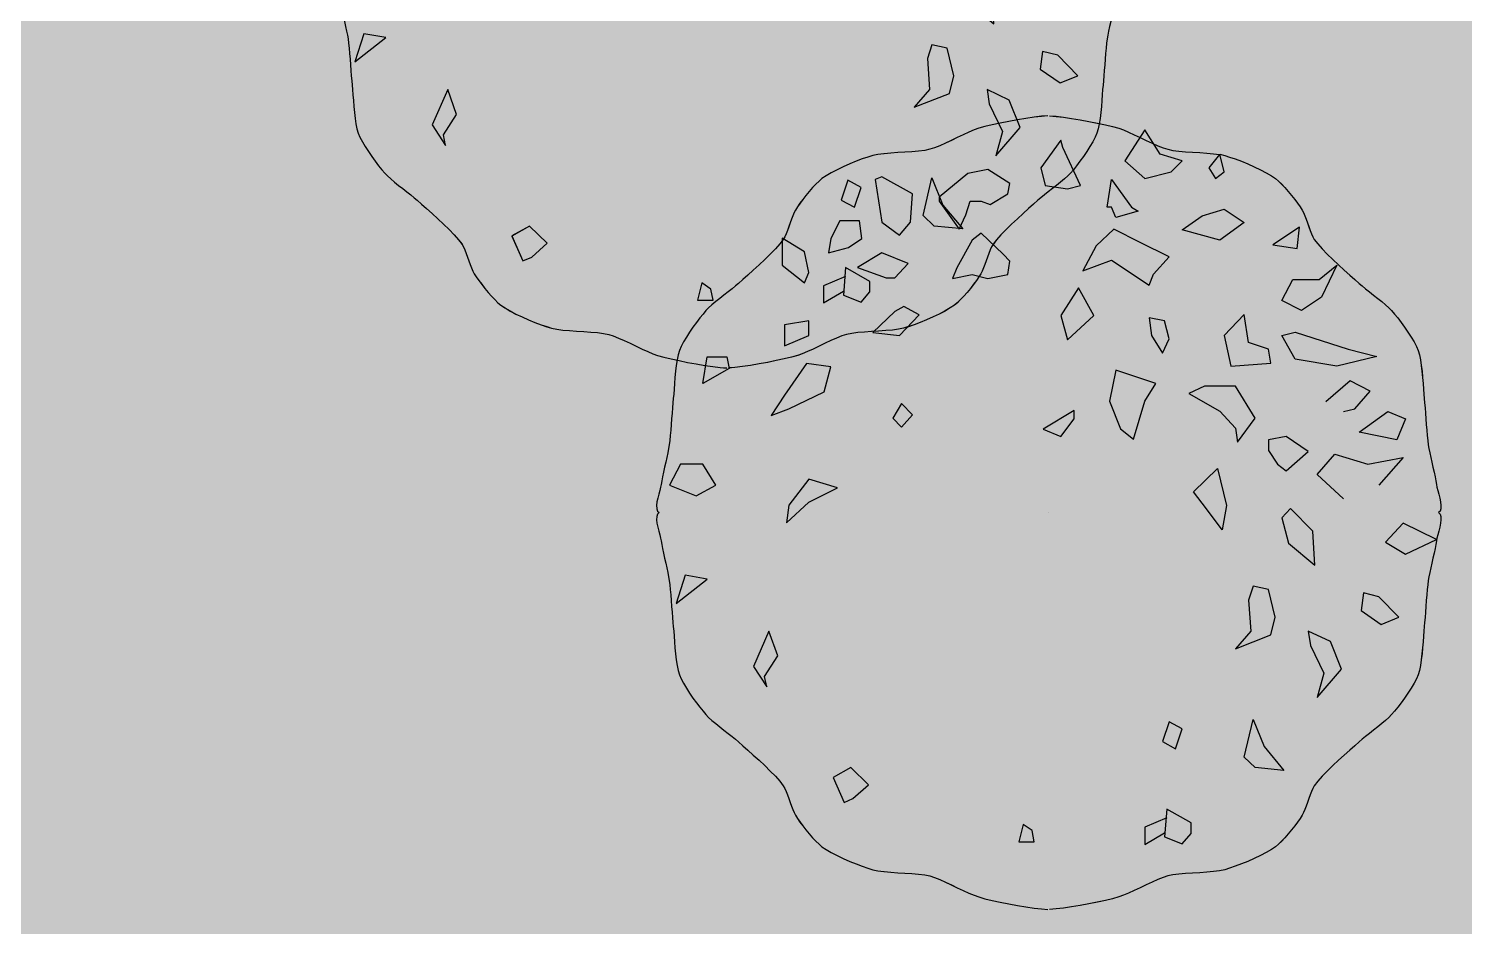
# Model space of a CAD drawing. Header units: metres. Extents: x 394605 to 1395358, y 4171135 to 6406139.
# Drawn here: x 1394482.761 to 1394486.414, y 4172565.744 to 4172568.028 of the extents above; entities that cross this region are included whole.
import ezdxf

# ---------------------------------------------------------------- set-up
doc = ezdxf.new("R2010")
doc.units = ezdxf.units.M
doc.header["$LTSCALE"] = 2
doc.layers.add('Arbres_à_enjeux', color=6, linetype='Continuous')
doc.layers.add('T-VEGETATION', color=108, linetype='Continuous')
doc.layers.add('C-Lot', color=7, linetype='Continuous', true_color=0xeaddbe, transparency=0.5)

# ---------------------------------------------------------------- blocks, each defined once
blk = doc.blocks.new('v025')
blk.add_line((0, 0), (0, 0))
at = {"color": 0, "linetype": 'Continuous'}
blk.add_line((0.6658, -0.3377), (0.6996, -0.408), dxfattribs=at)
at = {"color": 0, "linetype": 'Continuous', "flags": 128}
for points in [[(-0.0024, 1.01), (-0.0188, 1.0085), (-0.0377, 1.0062), (-0.0584, 1.0032), (-0.0802, 0.9997), (-0.1022, 0.9957), (-0.1238, 0.9914), (-0.1442, 0.9869), (-0.1627, 0.9824), (-0.1786, 0.978), (-0.1903, 0.9739), (-0.2036, 0.9683), (-0.2179, 0.9618), (-0.233, 0.9546), (-0.2482, 0.9473), (-0.2633, 0.9402), (-0.2777, 0.9338), (-0.2911, 0.9285), (-0.3029, 0.9247), (-0.316, 0.922), (-0.3314, 0.92), (-0.3484, 0.9186), (-0.3663, 0.9174), (-0.3846, 0.9163), (-0.4026, 0.9151), (-0.4195, 0.9135), (-0.4349, 0.9115), (-0.448, 0.9087), (-0.4605, 0.9049), (-0.4749, 0.9), (-0.4905, 0.8941), (-0.5068, 0.8874), (-0.5231, 0.8802), (-0.539, 0.8727), (-0.5537, 0.865), (-0.5667, 0.8574), (-0.5775, 0.85), (-0.5849, 0.8439), (-0.5929, 0.8362), (-0.6013, 0.8272), (-0.6098, 0.8175), (-0.6181, 0.8074), (-0.626, 0.7972), (-0.6333, 0.7873), (-0.6397, 0.7782), (-0.6449, 0.7701), (-0.6484, 0.7635), (-0.6518, 0.7556), (-0.6551, 0.7468), (-0.6585, 0.7373), (-0.6618, 0.7277), (-0.6652, 0.7184), (-0.6687, 0.7096), (-0.6723, 0.7018), (-0.676, 0.6954), (-0.6848, 0.6837), (-0.696, 0.671), (-0.7089, 0.6576), (-0.723, 0.6439), (-0.7376, 0.6303), (-0.7522, 0.617), (-0.7662, 0.6046), (-0.779, 0.5933), (-0.79, 0.5834), (-0.7975, 0.577), (-0.8064, 0.5697), (-0.8163, 0.5619), (-0.8268, 0.5537), (-0.8374, 0.5453), (-0.8478, 0.537), (-0.8574, 0.5289), (-0.8659, 0.5212), (-0.8728, 0.5141), (-0.8802, 0.5056), (-0.8883, 0.4955), (-0.897, 0.4841), (-0.9058, 0.4719), (-0.9144, 0.4593), (-0.9225, 0.4467), (-0.9298, 0.4345), (-0.9358, 0.4231), (-0.9402, 0.4128), (-0.9435, 0.402), (-0.9462, 0.3892), (-0.9483, 0.375), (-0.9501, 0.3599), (-0.9515, 0.3444), (-0.9527, 0.3292), (-0.9538, 0.3147), (-0.9547, 0.3015), (-0.9558, 0.2902), (-0.9568, 0.2794), (-0.9579, 0.2669), (-0.9589, 0.2532), (-0.96, 0.2388), (-0.9611, 0.2241), (-0.9622, 0.2097), (-0.9634, 0.1961), (-0.9647, 0.1836), (-0.9661, 0.1729), (-0.9677, 0.1635), (-0.9698, 0.1527), (-0.9724, 0.1409), (-0.9751, 0.1285), (-0.978, 0.1159), (-0.9807, 0.1035), (-0.9832, 0.0917), (-0.9853, 0.0809), (-0.9868, 0.0716), (-0.9882, 0.0647), (-0.9903, 0.0563), (-0.9928, 0.0469), (-0.9953, 0.0371), (-0.9973, 0.0274), (-0.9984, 0.0183), (-0.9981, 0.0103), (-0.9962, 0.0042), (-0.992, 0.0002), (-0.9962, -0.0037), (-0.9981, -0.0099), (-0.9984, -0.0178), (-0.9973, -0.0269), (-0.9953, -0.0367), (-0.9928, -0.0465), (-0.9903, -0.0559), (-0.9882, -0.0643), (-0.9868, -0.0711), (-0.9853, -0.0805), (-0.9832, -0.0913), (-0.9807, -0.1031), (-0.978, -0.1155), (-0.9751, -0.1281), (-0.9724, -0.1405), (-0.9698, -0.1523), (-0.9677, -0.1631), (-0.9661, -0.1724), (-0.9647, -0.1832), (-0.9634, -0.1956), (-0.9622, -0.2093), (-0.9611, -0.2237), (-0.96, -0.2384), (-0.9589, -0.2528), (-0.9579, -0.2665), (-0.9568, -0.279), (-0.9558, -0.2897), (-0.9547, -0.3011), (-0.9538, -0.3143), (-0.9527, -0.3287), (-0.9515, -0.344), (-0.9501, -0.3594), (-0.9483, -0.3745), (-0.9462, -0.3887), (-0.9435, -0.4015), (-0.9402, -0.4124), (-0.9358, -0.4226), (-0.9298, -0.434), (-0.9225, -0.4463), (-0.9144, -0.4589), (-0.9058, -0.4715), (-0.897, -0.4837), (-0.8883, -0.495), (-0.8802, -0.5052), (-0.8728, -0.5137), (-0.8659, -0.5208), (-0.8574, -0.5285), (-0.8478, -0.5366), (-0.8374, -0.5449), (-0.8268, -0.5532), (-0.8163, -0.5614), (-0.8064, -0.5692), (-0.7975, -0.5765), (-0.79, -0.583), (-0.779, -0.5928), (-0.7662, -0.6041), (-0.7522, -0.6166), (-0.7376, -0.6298), (-0.723, -0.6435), (-0.7089, -0.6572), (-0.696, -0.6706), (-0.6848, -0.6833), (-0.676, -0.695), (-0.6723, -0.7014), (-0.6687, -0.7091), (-0.6652, -0.7179), (-0.6618, -0.7273), (-0.6585, -0.7369), (-0.6551, -0.7463), (-0.6518, -0.7551), (-0.6484, -0.763), (-0.6449, -0.7696), (-0.6397, -0.7777), (-0.6333, -0.7869), (-0.626, -0.7968), (-0.6181, -0.8069), (-0.6098, -0.8171), (-0.6013, -0.8268), (-0.5929, -0.8357), (-0.5849, -0.8434), (-0.5775, -0.8496), (-0.5667, -0.8569), (-0.5537, -0.8646), (-0.539, -0.8722), (-0.5231, -0.8798), (-0.5068, -0.887), (-0.4905, -0.8936), (-0.4749, -0.8995), (-0.4605, -0.9045), (-0.448, -0.9082), (-0.4349, -0.911), (-0.4195, -0.9131), (-0.4026, -0.9146), (-0.3846, -0.9158), (-0.3663, -0.9169), (-0.3484, -0.9181), (-0.3314, -0.9196), (-0.316, -0.9216), (-0.3029, -0.9242), (-0.2911, -0.928), (-0.2777, -0.9333), (-0.2633, -0.9397), (-0.2482, -0.9468), (-0.233, -0.9541), (-0.2179, -0.9613), (-0.2036, -0.9679), (-0.1903, -0.9734), (-0.1786, -0.9776), (-0.1627, -0.982), (-0.1442, -0.9865), (-0.1238, -0.9909), (-0.1022, -0.9952), (-0.0802, -0.9992), (-0.0584, -1.0028), (-0.0377, -1.0058), (-0.0188, -1.0081), (-0.0024, -1.0096)], [(0.002, 1.01), (0.0184, 1.0085), (0.0373, 1.0062), (0.058, 1.0032), (0.0797, 0.9997), (0.1018, 0.9957), (0.1234, 0.9914), (0.1438, 0.9869), (0.1623, 0.9824), (0.1782, 0.978), (0.1899, 0.9739), (0.2031, 0.9683), (0.2175, 0.9618), (0.2325, 0.9546), (0.2478, 0.9473), (0.2629, 0.9402), (0.2773, 0.9338), (0.2906, 0.9285), (0.3025, 0.9247), (0.3156, 0.922), (0.331, 0.92), (0.348, 0.9186), (0.3659, 0.9174), (0.3842, 0.9163), (0.4021, 0.9151), (0.4191, 0.9135), (0.4345, 0.9115), (0.4071, 0.8773), (0.424, 0.8506), (0.4465, 0.8675), (0.4352, 0.9125), (0.4475, 0.9087), (0.4601, 0.9049), (0.4745, 0.9), (0.4901, 0.8941), (0.5063, 0.8874), (0.5227, 0.8802), (0.5385, 0.8727), (0.5533, 0.865), (0.5663, 0.8574), (0.5771, 0.85), (0.5845, 0.8439), (0.5925, 0.8362), (0.6008, 0.8272), (0.6093, 0.8175), (0.6177, 0.8074), (0.6256, 0.7972), (0.6329, 0.7873), (0.6393, 0.7782), (0.6445, 0.7701), (0.6479, 0.7635), (0.6513, 0.7556), (0.6547, 0.7468), (0.658, 0.7373), (0.6614, 0.7277), (0.6648, 0.7184), (0.6683, 0.7096), (0.6718, 0.7018), (0.6755, 0.6954), (0.6844, 0.6837), (0.6955, 0.671), (0.7085, 0.6576), (0.7225, 0.6439), (0.7372, 0.6303), (0.7518, 0.617), (0.7658, 0.6046), (0.7786, 0.5933), (0.7895, 0.5834), (0.797, 0.577), (0.806, 0.5697), (0.8159, 0.5619), (0.8264, 0.5537), (0.837, 0.5453), (0.8473, 0.537), (0.857, 0.5289), (0.8655, 0.5212), (0.8724, 0.5141), (0.8797, 0.5056), (0.8879, 0.4955), (0.8965, 0.4841), (0.9054, 0.4719), (0.914, 0.4593), (0.9221, 0.4467), (0.9293, 0.4345), (0.9353, 0.4231), (0.9398, 0.4128), (0.9431, 0.402), (0.9457, 0.3892), (0.9479, 0.375), (0.9497, 0.3599), (0.9511, 0.3444), (0.9523, 0.3292), (0.9533, 0.3147), (0.9543, 0.3015), (0.9553, 0.2902), (0.9564, 0.2794), (0.9574, 0.2669), (0.9585, 0.2532), (0.9595, 0.2388), (0.9606, 0.2241), (0.9618, 0.2097), (0.963, 0.1961), (0.9643, 0.1836), (0.9657, 0.1729), (0.9672, 0.1635), (0.9694, 0.1527), (0.9719, 0.1409), (0.9747, 0.1285), (0.9775, 0.1159), (0.9803, 0.1035), (0.9828, 0.0917), (0.9849, 0.0809), (0.9864, 0.0716), (0.9878, 0.0647), (0.9899, 0.0563), (0.9924, 0.0469), (0.9949, 0.0371), (0.9968, 0.0274), (0.9979, 0.0183), (0.9977, 0.0103), (0.9957, 0.0042), (0.9916, 0.0002), (0.9957, -0.0037), (0.9977, -0.0099), (0.9979, -0.0178), (0.9968, -0.0269), (0.9949, -0.0367), (0.9924, -0.0465), (0.9899, -0.0559), (0.9878, -0.0643), (0.9864, -0.0711), (0.9849, -0.0805), (0.9828, -0.0913), (0.9803, -0.1031), (0.9775, -0.1155), (0.9747, -0.1281), (0.9719, -0.1405), (0.9694, -0.1523), (0.9672, -0.1631), (0.9657, -0.1724), (0.9643, -0.1832), (0.963, -0.1956), (0.9618, -0.2093), (0.9606, -0.2237), (0.9595, -0.2384), (0.9585, -0.2528), (0.9574, -0.2665), (0.9564, -0.279), (0.9553, -0.2897), (0.9543, -0.3011), (0.9533, -0.3143), (0.9523, -0.3287), (0.9511, -0.344), (0.9497, -0.3594), (0.9479, -0.3745), (0.9457, -0.3887), (0.9431, -0.4015), (0.9398, -0.4124), (0.9353, -0.4226), (0.9293, -0.434), (0.9221, -0.4463), (0.914, -0.4589), (0.9054, -0.4715), (0.8965, -0.4837), (0.8879, -0.495), (0.8797, -0.5052), (0.8724, -0.5137), (0.8655, -0.5208), (0.857, -0.5285), (0.8473, -0.5366), (0.837, -0.5449), (0.8264, -0.5532), (0.8159, -0.5614), (0.806, -0.5692), (0.797, -0.5765), (0.7895, -0.583), (0.7786, -0.5928), (0.7658, -0.6041), (0.7518, -0.6166), (0.7372, -0.6298), (0.7225, -0.6435), (0.7085, -0.6572), (0.6955, -0.6706), (0.6844, -0.6833), (0.6755, -0.695), (0.6718, -0.7014), (0.6683, -0.7091), (0.6648, -0.7179), (0.6614, -0.7273), (0.658, -0.7369), (0.6547, -0.7463), (0.6513, -0.7551), (0.6479, -0.763), (0.6445, -0.7696), (0.6393, -0.7777), (0.6329, -0.7869), (0.6256, -0.7968), (0.6177, -0.8069), (0.6093, -0.8171), (0.6008, -0.8268), (0.5925, -0.8357), (0.5845, -0.8434), (0.5771, -0.8496), (0.5663, -0.8569), (0.5533, -0.8646), (0.5385, -0.8722), (0.5227, -0.8798), (0.5063, -0.887), (0.4901, -0.8936), (0.4745, -0.8995), (0.4601, -0.9045), (0.4475, -0.9082), (0.4345, -0.911), (0.4191, -0.9131), (0.4021, -0.9146), (0.3842, -0.9158), (0.3659, -0.9169), (0.348, -0.9181), (0.331, -0.9196), (0.3156, -0.9216), (0.3025, -0.9242), (0.2906, -0.928), (0.2773, -0.9333), (0.2629, -0.9397), (0.2478, -0.9468), (0.2325, -0.9541), (0.2175, -0.9613), (0.2031, -0.9679), (0.1899, -0.9734), (0.1782, -0.9776), (0.1623, -0.982), (0.1438, -0.9865), (0.1234, -0.9909), (0.1018, -0.9952), (0.0797, -0.9992), (0.058, -1.0028), (0.0373, -1.0058), (0.0184, -1.0081), (0.002, -1.0096)], [(0.7502, 0.2572), (0.7783, 0.2642), (0.8177, 0.3092), (0.7671, 0.3359), (0.7052, 0.2825)], [(0.7502, 0.035), (0.6827, 0.0969), (0.7277, 0.1489), (0.8121, 0.1236), (0.9021, 0.1404), (0.8402, 0.0701)], [(0.3002, -0.7764), (0.244, -0.8003), (0.244, -0.8439), (0.2946, -0.8144)]]:
    blk.add_lwpolyline(points, dxfattribs=at)
for points in [[(0.3115, 0.8675), (0.3396, 0.8956), (0.2833, 0.9125), (0.244, 0.9744), (0.1933, 0.8956), (0.244, 0.8506)], [(0.0471, 0.8239), (0.0808, 0.8323), (0.0358, 0.9294), (0.0302, 0.9476), (-0.0204, 0.8773), (-0.0092, 0.8323)], [(-0.4423, 0.8478), (-0.4254, 0.7395), (-0.3804, 0.7058), (-0.3523, 0.7395), (-0.3467, 0.8112), (-0.4254, 0.8548)], [(-0.1554, 0.8731), (-0.206, 0.8633), (-0.2792, 0.8028), (-0.2792, 0.7929), (-0.2285, 0.7212), (-0.2117, 0.7578), (-0.2004, 0.7929), (-0.1723, 0.7929), (-0.1498, 0.7845), (-0.1048, 0.8112), (-0.0992, 0.8379)], [(0.1708, 0.7508), (0.1596, 0.7775), (0.1483, 0.7775), (0.1596, 0.8478), (0.2102, 0.7775), (0.2271, 0.7676)], [(0.3902, 0.755), (0.4465, 0.7719), (0.4971, 0.7381), (0.4352, 0.6931), (0.3396, 0.7198)], [(-0.5098, 0.6748), (-0.476, 0.6973), (-0.4817, 0.7423), (-0.5323, 0.7423), (-0.5548, 0.6973), (-0.5604, 0.6608)], [(-0.6223, 0.6636), (-0.6785, 0.6987), (-0.6785, 0.6298), (-0.6223, 0.5848), (-0.611, 0.6115)], [(-0.1948, 0.6059), (-0.1554, 0.5961), (-0.1048, 0.6059), (-0.0992, 0.6397), (-0.116, 0.6579), (-0.1723, 0.7114), (-0.1948, 0.6931), (-0.2342, 0.6228), (-0.2454, 0.5961)], [(0.3058, 0.6509), (0.2327, 0.6875), (0.1652, 0.7212), (0.1202, 0.679), (0.0865, 0.6158), (0.1596, 0.6425), (0.2552, 0.5792), (0.2665, 0.6073)], [(0.5702, 0.6819), (0.6321, 0.672), (0.6377, 0.7269)], [(-0.4142, 0.5975), (-0.3917, 0.5975), (-0.3579, 0.634), (-0.4254, 0.6608), (-0.4873, 0.6242)], [(0.6883, 0.5933), (0.7333, 0.6298), (0.694, 0.5483), (0.6433, 0.5145), (0.5927, 0.5398), (0.6208, 0.5933)], [(0.1146, 0.5019), (0.0752, 0.5722), (0.0302, 0.5019), (0.0471, 0.44)], [(-0.3692, 0.5244), (-0.3917, 0.5117), (-0.4479, 0.4583), (-0.3804, 0.4512), (-0.3298, 0.5033)], [(-0.6729, 0.4779), (-0.6729, 0.4245), (-0.611, 0.4512), (-0.611, 0.4878)], [(0.2946, 0.4878), (0.2552, 0.4962), (0.2608, 0.4512), (0.289, 0.4062), (0.3058, 0.4428)], [(0.5646, 0.3809), (0.559, 0.4161), (0.5083, 0.4329), (0.4971, 0.5047), (0.4465, 0.4512), (0.4633, 0.3725)], [(0.5927, 0.4512), (0.6265, 0.4597), (0.7615, 0.4161), (0.8346, 0.3978), (0.7333, 0.3725), (0.6265, 0.3908)], [(-0.8192, 0.3964), (-0.8135, 0.3669), (-0.881, 0.3289), (-0.8698, 0.3964)], [(-0.5717, 0.3078), (-0.5548, 0.3711), (-0.6167, 0.3795), (-0.6729, 0.2994), (-0.7067, 0.2473), (-0.6617, 0.2642)], [(0.2158, 0.1869), (0.244, 0.2839), (0.2721, 0.3289), (0.1708, 0.3626), (0.154, 0.2839), (0.1821, 0.2136)], [(0.4746, 0.215), (0.4802, 0.1798), (0.5252, 0.2403), (0.4746, 0.3219), (0.3958, 0.3219), (0.3565, 0.3036), (0.4352, 0.2586)], [(-0.3467, 0.2487), (-0.3748, 0.2783), (-0.3973, 0.2403), (-0.3748, 0.2178)], [(0.0302, 0.1939), (0.064, 0.2389), (0.064, 0.26), (-0.0148, 0.2122)], [(0.9077, 0.2389), (0.8852, 0.1854), (0.7896, 0.2051), (0.8627, 0.2572)], [(0.5815, 0.1236), (0.604, 0.1067), (0.6602, 0.1559), (0.604, 0.1939), (0.559, 0.1854), (0.559, 0.1587)], [(-0.8979, 0.0434), (-0.8473, 0.0701), (-0.881, 0.1236), (-0.9373, 0.1236), (-0.9654, 0.0701)], [(0.4408, -0.0438), (0.4015, 0.0097), (0.3677, 0.0533), (0.4296, 0.1123), (0.4521, 0.0181)], [(-0.6617, 0.0195), (-0.6673, -0.0255), (-0.611, 0.0265), (-0.5379, 0.0631), (-0.611, 0.0856)], [(0.6152, 0.0111), (0.5927, -0.0128), (0.6096, -0.0775), (0.6771, -0.1338), (0.6715, -0.0466)], [(0.9021, -0.0269), (0.8571, -0.0747), (0.9077, -0.1056), (0.9865, -0.0677)], [(-0.9485, -0.2308), (-0.8698, -0.1689), (-0.926, -0.1591)], [(0.5758, -0.266), (0.559, -0.1956), (0.5196, -0.1872), (0.5083, -0.2224), (0.514, -0.3011), (0.4746, -0.3461), (0.5646, -0.311)], [(0.8402, -0.2139), (0.8008, -0.2041), (0.7952, -0.2491), (0.8458, -0.2842), (0.8908, -0.266)], [(-0.6898, -0.3644), (-0.7123, -0.3011), (-0.7517, -0.3911), (-0.7179, -0.4431), (-0.7235, -0.4164)], [(0.6602, -0.3011), (0.6658, -0.3377), (0.6996, -0.408), (0.6827, -0.4699), (0.7446, -0.3981), (0.7165, -0.3278)], [(0.3227, -0.6006), (0.3396, -0.55), (0.3058, -0.5317), (0.289, -0.5824)], [(0.5477, -0.595), (0.5983, -0.6555), (0.5252, -0.6485), (0.4971, -0.6217), (0.5196, -0.5261)], [(-0.4592, -0.6921), (-0.5042, -0.6485), (-0.5492, -0.6738), (-0.521, -0.7371), (-0.4985, -0.7272)], [(0.3621, -0.7891), (0.3002, -0.7539), (0.2946, -0.8242), (0.3396, -0.8425), (0.3621, -0.8158)], [(-0.0429, -0.8088), (-0.0654, -0.7933), (-0.0767, -0.8369), (-0.0373, -0.8369)]]:
    blk.add_lwpolyline(points, close=True, dxfattribs=at)

msp = doc.modelspace()

# ---------------------------------------------------------------- hatches: boundary and pattern name
at = {"layer": 'C-Lot', "transparency": 33554585}
h = msp.add_hatch(color=256, dxfattribs=at)
h.dxf.hatch_style = 1
h.paths.add_polyline_path([(1394576.294, 4172613.2534), (1394560.3391, 4172637.3666), (1394557.502, 4172638.497), (1394554.5368, 4172637.7666), (1394464.9552, 4172580.3052), (1394480.1283, 4172556.7436), (1394522.726, 4172583.699)])
at = {"layer": 'T-VEGETATION'}
h = msp.add_hatch(dxfattribs=at)
h.set_pattern_fill('AR-CONC', color=84, scale=0.025)
h.set_pattern_definition([(50, (0, 0), (4.554616725, -0.3984771385), [0.47625, -5.23875]), (355, (0, 0), (-0.8810706494, 4.776416072), [0.381, -4.191]), (100.451, (0.3796, -0.033), (3.6735625416, 4.3779171955), [0.40475, -4.45225]), (46.1842, (0, 1.27), (6.776976022, -1.051058198), [0.714375, -7.858125]), (96.6356, (0.565, 1.1824), (5.935105862, 6.185638897), [0.607125, -6.678375]), (351.184, (0, 1.27), (5.935115145, 6.185627947), [0.5715, -6.2865]), (21, (0.635, 0.9525), (3.790371996, -2.556637963), [0.47625, -5.23875]), (326, (0.635, 0.9525), (1.5450507087, 4.604699153), [0.381, -4.191]), (71.4514, (0.951, 0.7394), (5.3354122693, 2.048071443), [0.40475, -4.45225]), (37.5, (0, 0), (0.07721508126, 2.1138759718), [0, -4.1402, 0, -4.2545, 0, -4.206875]), (7.5, (0, 0), (1.6704915628, 2.5045143705), [0, -2.4257, 0, -4.04495, 0, -1.603375]), (327.5, (-1.416, 0), (3.3897648792, -0.1432185998), [0, -1.5875, 0, -4.953, 0, -6.57225]), (317.5, (-2.051, 0), (3.7032295347, 0.6356622758), [0, -2.06375, 0, -3.2893, 0, -4.66725])])
h.paths.add_polyline_path([(1394513.6805, 4172703.7749), (1394465.5449, 4172672.8179), (1394464.4947, 4172668.0082), (1394477.6578, 4172642.5249), (1394474.8542, 4172628.238), (1394454.6477, 4172612.6171), (1394477.6373, 4172559.8115), (1394572.802, 4172614.4509)])

# ---------------------------------------------------------------- linework, layer by layer
at = {"layer": 'Arbres_à_enjeux'}
for p, q in [((1394485.2055, 4172567.8368), (1394485.2393, 4172567.7664)), ((1394485.3571, 4172566.7966), (1394485.3571, 4172566.7966)), ((1394486.0229, 4172566.4589), (1394486.0567, 4172566.3886))]:
    msp.add_line(p, q, dxfattribs=at)
for points in [[(1394483.5673, 4172568.0339), (1394483.5698, 4172568.0222), (1394483.572, 4172568.0114), (1394483.5736, 4172568.002), (1394483.5749, 4172567.9913), (1394483.5762, 4172567.9788), (1394483.5774, 4172567.9652), (1394483.5786, 4172567.9507), (1394483.5797, 4172567.9361), (1394483.5808, 4172567.9217), (1394483.5818, 4172567.908), (1394483.5829, 4172567.8955), (1394483.5839, 4172567.8847), (1394483.5849, 4172567.8734), (1394483.5859, 4172567.8602), (1394483.587, 4172567.8457), (1394483.5882, 4172567.8305), (1394483.5896, 4172567.815), (1394483.5913, 4172567.7999), (1394483.5935, 4172567.7857), (1394483.5962, 4172567.7729), (1394483.5994, 4172567.7621), (1394483.6039, 4172567.7518), (1394483.6099, 4172567.7404), (1394483.6171, 4172567.7282), (1394483.6252, 4172567.7155), (1394483.6339, 4172567.7029), (1394483.6427, 4172567.6908), (1394483.6514, 4172567.6794), (1394483.6595, 4172567.6693), (1394483.6668, 4172567.6608), (1394483.6738, 4172567.6537), (1394483.6823, 4172567.646), (1394483.6919, 4172567.6379), (1394483.7022, 4172567.6295), (1394483.7129, 4172567.6212), (1394483.7233, 4172567.613), (1394483.7333, 4172567.6052), (1394483.7422, 4172567.5979), (1394483.7497, 4172567.5914), (1394483.7607, 4172567.5816), (1394483.7734, 4172567.5703), (1394483.7874, 4172567.5578), (1394483.802, 4172567.5446), (1394483.8167, 4172567.531), (1394483.8308, 4172567.5172), (1394483.8437, 4172567.5039), (1394483.8549, 4172567.4911), (1394483.8637, 4172567.4795), (1394483.8674, 4172567.4731), (1394483.871, 4172567.4653), (1394483.8744, 4172567.4565), (1394483.8779, 4172567.4471), (1394483.8812, 4172567.4375), (1394483.8846, 4172567.4281), (1394483.8879, 4172567.4193), (1394483.8913, 4172567.4114), (1394483.8948, 4172567.4048), (1394483.9, 4172567.3967), (1394483.9063, 4172567.3876), (1394483.9136, 4172567.3777), (1394483.9216, 4172567.3675), (1394483.9299, 4172567.3573), (1394483.9384, 4172567.3476), (1394483.9468, 4172567.3387), (1394483.9548, 4172567.331), (1394483.9621, 4172567.3248), (1394483.9729, 4172567.3175), (1394483.986, 4172567.3099), (1394484.0007, 4172567.3022), (1394484.0165, 4172567.2946), (1394484.0329, 4172567.2874), (1394484.0492, 4172567.2808), (1394484.0648, 4172567.2749), (1394484.0792, 4172567.27), (1394484.0917, 4172567.2662), (1394484.1048, 4172567.2634), (1394484.1201, 4172567.2614), (1394484.1371, 4172567.2598), (1394484.155, 4172567.2586), (1394484.1733, 4172567.2575), (1394484.1913, 4172567.2563), (1394484.2083, 4172567.2548), (1394484.2236, 4172567.2529), (1394484.2368, 4172567.2502), (1394484.2486, 4172567.2464), (1394484.2619, 4172567.2411), (1394484.2764, 4172567.2347), (1394484.2914, 4172567.2276), (1394484.3067, 4172567.2203), (1394484.3217, 4172567.2131), (1394484.3361, 4172567.2065), (1394484.3494, 4172567.201), (1394484.3611, 4172567.1969), (1394484.3769, 4172567.1925), (1394484.3955, 4172567.188), (1394484.4159, 4172567.1835), (1394484.4375, 4172567.1792), (1394484.4595, 4172567.1752), (1394484.4813, 4172567.1716), (1394484.5019, 4172567.1686), (1394484.5209, 4172567.1663), (1394484.5373, 4172567.1649)], [(1394485.5116, 4172568.0339), (1394485.5091, 4172568.0222), (1394485.5069, 4172568.0114), (1394485.5053, 4172568.002), (1394485.504, 4172567.9913), (1394485.5027, 4172567.9788), (1394485.5015, 4172567.9652), (1394485.5003, 4172567.9507), (1394485.4992, 4172567.9361), (1394485.4981, 4172567.9217), (1394485.4971, 4172567.908), (1394485.496, 4172567.8955), (1394485.495, 4172567.8847), (1394485.494, 4172567.8734), (1394485.493, 4172567.8602), (1394485.4919, 4172567.8457), (1394485.4907, 4172567.8305), (1394485.4893, 4172567.815), (1394485.4876, 4172567.7999), (1394485.4854, 4172567.7857), (1394485.4827, 4172567.7729), (1394485.4794, 4172567.7621), (1394485.475, 4172567.7518), (1394485.469, 4172567.7404), (1394485.4618, 4172567.7282), (1394485.4537, 4172567.7155), (1394485.445, 4172567.7029), (1394485.4362, 4172567.6908), (1394485.4275, 4172567.6794), (1394485.4194, 4172567.6693), (1394485.4121, 4172567.6608), (1394485.4051, 4172567.6537), (1394485.3966, 4172567.646), (1394485.387, 4172567.6379), (1394485.3767, 4172567.6295), (1394485.366, 4172567.6212), (1394485.3556, 4172567.613), (1394485.3456, 4172567.6052), (1394485.3367, 4172567.5979), (1394485.3292, 4172567.5914), (1394485.3182, 4172567.5816), (1394485.3055, 4172567.5703), (1394485.2915, 4172567.5578), (1394485.2769, 4172567.5446), (1394485.2622, 4172567.531), (1394485.2481, 4172567.5172), (1394485.2352, 4172567.5039), (1394485.224, 4172567.4911), (1394485.2152, 4172567.4795), (1394485.2115, 4172567.4731), (1394485.2079, 4172567.4653), (1394485.2045, 4172567.4565), (1394485.201, 4172567.4471), (1394485.1977, 4172567.4375), (1394485.1943, 4172567.4281), (1394485.191, 4172567.4193), (1394485.1876, 4172567.4114), (1394485.1841, 4172567.4048), (1394485.1789, 4172567.3967), (1394485.1726, 4172567.3876), (1394485.1653, 4172567.3777), (1394485.1573, 4172567.3675), (1394485.149, 4172567.3573), (1394485.1405, 4172567.3476), (1394485.1321, 4172567.3387), (1394485.1241, 4172567.331), (1394485.1168, 4172567.3248), (1394485.106, 4172567.3175), (1394485.0929, 4172567.3099), (1394485.0782, 4172567.3022), (1394485.0624, 4172567.2946), (1394485.046, 4172567.2874), (1394485.0297, 4172567.2808), (1394485.0141, 4172567.2749), (1394484.9997, 4172567.27), (1394484.9872, 4172567.2662), (1394484.9741, 4172567.2634), (1394484.9588, 4172567.2614), (1394484.9418, 4172567.2598), (1394484.9239, 4172567.2586), (1394484.9056, 4172567.2575), (1394484.8876, 4172567.2563), (1394484.8706, 4172567.2548), (1394484.8553, 4172567.2529), (1394484.8421, 4172567.2502), (1394484.8303, 4172567.2464), (1394484.817, 4172567.2411), (1394484.8025, 4172567.2347), (1394484.7875, 4172567.2276), (1394484.7722, 4172567.2203), (1394484.7572, 4172567.2131), (1394484.7428, 4172567.2065), (1394484.7295, 4172567.201), (1394484.7178, 4172567.1969), (1394484.702, 4172567.1925), (1394484.6834, 4172567.188), (1394484.663, 4172567.1835), (1394484.6414, 4172567.1792), (1394484.6194, 4172567.1752), (1394484.5976, 4172567.1716), (1394484.577, 4172567.1686), (1394484.558, 4172567.1663), (1394484.5416, 4172567.1649)], [(1394483.5911, 4172567.9436), (1394483.6699, 4172568.0055), (1394483.6136, 4172568.0153), (1394483.5911, 4172567.9436)], [(1394485.1155, 4172567.9085), (1394485.0986, 4172567.9788), (1394485.0593, 4172567.9872), (1394485.048, 4172567.9521), (1394485.0536, 4172567.8733), (1394485.0143, 4172567.8283), (1394485.1043, 4172567.8635), (1394485.1155, 4172567.9085)], [(1394485.3799, 4172567.9605), (1394485.3405, 4172567.9703), (1394485.3349, 4172567.9253), (1394485.3855, 4172567.8902), (1394485.4305, 4172567.9085), (1394485.3799, 4172567.9605)], [(1394483.8499, 4172567.81), (1394483.8274, 4172567.8733), (1394483.788, 4172567.7833), (1394483.8218, 4172567.7313), (1394483.8161, 4172567.758), (1394483.8499, 4172567.81)], [(1394485.1999, 4172567.8733), (1394485.2055, 4172567.8368), (1394485.2393, 4172567.7664), (1394485.2224, 4172567.7046), (1394485.2843, 4172567.7763), (1394485.2561, 4172567.8466), (1394485.1999, 4172567.8733)], [(1394485.3547, 4172567.8066), (1394485.3383, 4172567.8052), (1394485.3194, 4172567.8029), (1394485.2987, 4172567.7999), (1394485.2769, 4172567.7963), (1394485.2549, 4172567.7923), (1394485.2333, 4172567.788), (1394485.2129, 4172567.7835), (1394485.1944, 4172567.779), (1394485.1785, 4172567.7746), (1394485.1668, 4172567.7705), (1394485.1535, 4172567.7649), (1394485.1392, 4172567.7584), (1394485.1241, 4172567.7512), (1394485.1088, 4172567.7439), (1394485.0938, 4172567.7368), (1394485.0793, 4172567.7304), (1394485.066, 4172567.7251), (1394485.0542, 4172567.7213), (1394485.0411, 4172567.7186), (1394485.0257, 4172567.7166), (1394485.0087, 4172567.7152), (1394484.9907, 4172567.714), (1394484.9725, 4172567.7129), (1394484.9545, 4172567.7117), (1394484.9375, 4172567.7101), (1394484.9222, 4172567.7081), (1394484.9091, 4172567.7053), (1394484.8966, 4172567.7015), (1394484.8822, 4172567.6966), (1394484.8666, 4172567.6907), (1394484.8503, 4172567.684), (1394484.834, 4172567.6769), (1394484.8181, 4172567.6693), (1394484.8034, 4172567.6616), (1394484.7903, 4172567.654), (1394484.7796, 4172567.6466), (1394484.7722, 4172567.6405), (1394484.7642, 4172567.6328), (1394484.7558, 4172567.6239), (1394484.7473, 4172567.6141), (1394484.739, 4172567.604), (1394484.731, 4172567.5938), (1394484.7237, 4172567.5839), (1394484.7174, 4172567.5748), (1394484.7122, 4172567.5667), (1394484.7087, 4172567.5601), (1394484.7053, 4172567.5522), (1394484.702, 4172567.5434), (1394484.6986, 4172567.5339), (1394484.6953, 4172567.5244), (1394484.6919, 4172567.515), (1394484.6884, 4172567.5062), (1394484.6848, 4172567.4984), (1394484.6811, 4172567.492), (1394484.6723, 4172567.4804), (1394484.6611, 4172567.4676), (1394484.6482, 4172567.4542), (1394484.6341, 4172567.4405), (1394484.6195, 4172567.4269), (1394484.6048, 4172567.4137), (1394484.5909, 4172567.4012), (1394484.5781, 4172567.3899), (1394484.5671, 4172567.3801), (1394484.5596, 4172567.3736), (1394484.5507, 4172567.3663), (1394484.5408, 4172567.3585), (1394484.5303, 4172567.3503), (1394484.5197, 4172567.342), (1394484.5093, 4172567.3336), (1394484.4997, 4172567.3255), (1394484.4912, 4172567.3178), (1394484.4842, 4172567.3107), (1394484.4769, 4172567.3022), (1394484.4688, 4172567.2921), (1394484.4601, 4172567.2807), (1394484.4513, 4172567.2686), (1394484.4427, 4172567.256), (1394484.4345, 4172567.2433), (1394484.4273, 4172567.2311), (1394484.4213, 4172567.2197), (1394484.4169, 4172567.2094), (1394484.4136, 4172567.1986), (1394484.4109, 4172567.1858), (1394484.4088, 4172567.1716), (1394484.407, 4172567.1565), (1394484.4056, 4172567.141), (1394484.4044, 4172567.1258), (1394484.4033, 4172567.1113), (1394484.4023, 4172567.0981), (1394484.4013, 4172567.0868), (1394484.4003, 4172567.076), (1394484.3992, 4172567.0635), (1394484.3982, 4172567.0498), (1394484.3971, 4172567.0354), (1394484.396, 4172567.0208), (1394484.3949, 4172567.0063), (1394484.3936, 4172566.9927), (1394484.3924, 4172566.9802), (1394484.391, 4172566.9695), (1394484.3894, 4172566.9601), (1394484.3873, 4172566.9493), (1394484.3847, 4172566.9375), (1394484.382, 4172566.9251), (1394484.3791, 4172566.9125), (1394484.3763, 4172566.9001), (1394484.3738, 4172566.8883), (1394484.3718, 4172566.8776), (1394484.3702, 4172566.8682), (1394484.3689, 4172566.8613), (1394484.3668, 4172566.8529), (1394484.3642, 4172566.8435), (1394484.3618, 4172566.8337), (1394484.3598, 4172566.824), (1394484.3587, 4172566.8149), (1394484.359, 4172566.807), (1394484.3609, 4172566.8008), (1394484.3651, 4172566.7968), (1394484.3609, 4172566.7929), (1394484.359, 4172566.7867), (1394484.3587, 4172566.7788), (1394484.3598, 4172566.7697), (1394484.3618, 4172566.76), (1394484.3642, 4172566.7501), (1394484.3668, 4172566.7407), (1394484.3689, 4172566.7323), (1394484.3702, 4172566.7255), (1394484.3718, 4172566.7161), (1394484.3738, 4172566.7053), (1394484.3763, 4172566.6935), (1394484.3791, 4172566.6811), (1394484.382, 4172566.6685), (1394484.3847, 4172566.6561), (1394484.3873, 4172566.6443), (1394484.3894, 4172566.6335), (1394484.391, 4172566.6242), (1394484.3924, 4172566.6134), (1394484.3936, 4172566.601), (1394484.3949, 4172566.5873), (1394484.396, 4172566.5729), (1394484.3971, 4172566.5583), (1394484.3982, 4172566.5438), (1394484.3992, 4172566.5301), (1394484.4003, 4172566.5177), (1394484.4013, 4172566.5069), (1394484.4023, 4172566.4955), (1394484.4033, 4172566.4824), (1394484.4044, 4172566.4679), (1394484.4056, 4172566.4526), (1394484.407, 4172566.4372), (1394484.4088, 4172566.4221), (1394484.4109, 4172566.4079), (1394484.4136, 4172566.3951), (1394484.4169, 4172566.3842), (1394484.4213, 4172566.374), (1394484.4273, 4172566.3626), (1394484.4345, 4172566.3503), (1394484.4427, 4172566.3377), (1394484.4513, 4172566.3251), (1394484.4601, 4172566.3129), (1394484.4688, 4172566.3016), (1394484.4769, 4172566.2914), (1394484.4842, 4172566.2829), (1394484.4912, 4172566.2758), (1394484.4997, 4172566.2682), (1394484.5093, 4172566.26), (1394484.5197, 4172566.2517), (1394484.5303, 4172566.2434), (1394484.5408, 4172566.2352), (1394484.5507, 4172566.2274), (1394484.5596, 4172566.2201), (1394484.5671, 4172566.2136), (1394484.5781, 4172566.2038), (1394484.5909, 4172566.1925), (1394484.6048, 4172566.18), (1394484.6195, 4172566.1668), (1394484.6341, 4172566.1531), (1394484.6482, 4172566.1394), (1394484.6611, 4172566.126), (1394484.6723, 4172566.1133), (1394484.6811, 4172566.1016), (1394484.6848, 4172566.0952), (1394484.6884, 4172566.0875), (1394484.6919, 4172566.0787), (1394484.6953, 4172566.0693), (1394484.6986, 4172566.0597), (1394484.702, 4172566.0503), (1394484.7053, 4172566.0415), (1394484.7087, 4172566.0336), (1394484.7122, 4172566.027), (1394484.7174, 4172566.0189), (1394484.7237, 4172566.0097), (1394484.731, 4172565.9999), (1394484.739, 4172565.9897), (1394484.7473, 4172565.9795), (1394484.7558, 4172565.9698), (1394484.7642, 4172565.9609), (1394484.7722, 4172565.9532), (1394484.7796, 4172565.947), (1394484.7903, 4172565.9397), (1394484.8034, 4172565.932), (1394484.8181, 4172565.9244), (1394484.834, 4172565.9168), (1394484.8503, 4172565.9096), (1394484.8666, 4172565.903), (1394484.8822, 4172565.8971), (1394484.8966, 4172565.8921), (1394484.9091, 4172565.8884), (1394484.9222, 4172565.8856), (1394484.9375, 4172565.8835), (1394484.9545, 4172565.882), (1394484.9725, 4172565.8808), (1394484.9907, 4172565.8797), (1394485.0087, 4172565.8785), (1394485.0257, 4172565.877), (1394485.0411, 4172565.875), (1394485.0542, 4172565.8724), (1394485.066, 4172565.8686), (1394485.0793, 4172565.8633), (1394485.0938, 4172565.8569), (1394485.1088, 4172565.8498), (1394485.1241, 4172565.8425), (1394485.1392, 4172565.8353), (1394485.1535, 4172565.8287), (1394485.1668, 4172565.8232), (1394485.1785, 4172565.8191), (1394485.1944, 4172565.8147), (1394485.2129, 4172565.8102), (1394485.2333, 4172565.8057), (1394485.2549, 4172565.8014), (1394485.2769, 4172565.7974), (1394485.2987, 4172565.7938), (1394485.3194, 4172565.7908), (1394485.3383, 4172565.7885), (1394485.3547, 4172565.7871)], [(1394485.3591, 4172567.8066), (1394485.3755, 4172567.8052), (1394485.3944, 4172567.8029), (1394485.4151, 4172567.7999), (1394485.4368, 4172567.7963), (1394485.4588, 4172567.7923), (1394485.4804, 4172567.788), (1394485.5009, 4172567.7835), (1394485.5194, 4172567.779), (1394485.5352, 4172567.7746), (1394485.547, 4172567.7705), (1394485.5602, 4172567.7649), (1394485.5746, 4172567.7584), (1394485.5896, 4172567.7512), (1394485.6049, 4172567.7439), (1394485.62, 4172567.7368), (1394485.6344, 4172567.7304), (1394485.6477, 4172567.7251), (1394485.6596, 4172567.7213), (1394485.6727, 4172567.7186), (1394485.6881, 4172567.7166), (1394485.705, 4172567.7152), (1394485.723, 4172567.714), (1394485.7413, 4172567.7129), (1394485.7592, 4172567.7117), (1394485.7762, 4172567.7101), (1394485.7915, 4172567.7081), (1394485.7642, 4172567.6739), (1394485.7811, 4172567.6472), (1394485.8036, 4172567.6641), (1394485.7923, 4172567.7091), (1394485.8046, 4172567.7053), (1394485.8172, 4172567.7015), (1394485.8315, 4172567.6966), (1394485.8472, 4172567.6907), (1394485.8634, 4172567.684), (1394485.8798, 4172567.6769), (1394485.8956, 4172567.6693), (1394485.9103, 4172567.6616), (1394485.9234, 4172567.654), (1394485.9342, 4172567.6466), (1394485.9415, 4172567.6405), (1394485.9495, 4172567.6328), (1394485.9579, 4172567.6239), (1394485.9664, 4172567.6141), (1394485.9748, 4172567.604), (1394485.9827, 4172567.5938), (1394485.99, 4172567.5839), (1394485.9964, 4172567.5748), (1394486.0016, 4172567.5667), (1394486.005, 4172567.5601), (1394486.0084, 4172567.5522), (1394486.0118, 4172567.5434), (1394486.0151, 4172567.5339), (1394486.0185, 4172567.5244), (1394486.0219, 4172567.515), (1394486.0253, 4172567.5062), (1394486.0289, 4172567.4984), (1394486.0326, 4172567.492), (1394486.0414, 4172567.4804), (1394486.0526, 4172567.4676), (1394486.0655, 4172567.4542), (1394486.0796, 4172567.4405), (1394486.0943, 4172567.4269), (1394486.1089, 4172567.4137), (1394486.1229, 4172567.4012), (1394486.1357, 4172567.3899), (1394486.1466, 4172567.3801), (1394486.1541, 4172567.3736), (1394486.1631, 4172567.3663), (1394486.173, 4172567.3585), (1394486.1835, 4172567.3503), (1394486.1941, 4172567.342), (1394486.2044, 4172567.3336), (1394486.2141, 4172567.3255), (1394486.2226, 4172567.3178), (1394486.2295, 4172567.3107), (1394486.2368, 4172567.3022), (1394486.245, 4172567.2921), (1394486.2536, 4172567.2807), (1394486.2625, 4172567.2686), (1394486.2711, 4172567.256), (1394486.2792, 4172567.2433), (1394486.2864, 4172567.2311), (1394486.2924, 4172567.2197), (1394486.2969, 4172567.2094), (1394486.3001, 4172567.1986), (1394486.3028, 4172567.1858), (1394486.305, 4172567.1716), (1394486.3067, 4172567.1565), (1394486.3082, 4172567.141), (1394486.3094, 4172567.1258), (1394486.3104, 4172567.1113), (1394486.3114, 4172567.0981), (1394486.3124, 4172567.0868), (1394486.3135, 4172567.076), (1394486.3145, 4172567.0635), (1394486.3155, 4172567.0498), (1394486.3166, 4172567.0354), (1394486.3177, 4172567.0208), (1394486.3189, 4172567.0063), (1394486.3201, 4172566.9927), (1394486.3214, 4172566.9802), (1394486.3227, 4172566.9695), (1394486.3243, 4172566.9601), (1394486.3265, 4172566.9493), (1394486.329, 4172566.9375), (1394486.3318, 4172566.9251), (1394486.3346, 4172566.9125), (1394486.3374, 4172566.9001), (1394486.3399, 4172566.8883), (1394486.342, 4172566.8776), (1394486.3435, 4172566.8682), (1394486.3448, 4172566.8613), (1394486.347, 4172566.8529), (1394486.3495, 4172566.8435), (1394486.3519, 4172566.8337), (1394486.3539, 4172566.824), (1394486.355, 4172566.8149), (1394486.3548, 4172566.807), (1394486.3528, 4172566.8008), (1394486.3487, 4172566.7968), (1394486.3528, 4172566.7929), (1394486.3548, 4172566.7867), (1394486.355, 4172566.7788), (1394486.3539, 4172566.7697), (1394486.3519, 4172566.76), (1394486.3495, 4172566.7501), (1394486.347, 4172566.7407), (1394486.3448, 4172566.7323), (1394486.3435, 4172566.7255), (1394486.342, 4172566.7161), (1394486.3399, 4172566.7053), (1394486.3374, 4172566.6935), (1394486.3346, 4172566.6811), (1394486.3318, 4172566.6685), (1394486.329, 4172566.6561), (1394486.3265, 4172566.6443), (1394486.3243, 4172566.6335), (1394486.3227, 4172566.6242), (1394486.3214, 4172566.6134), (1394486.3201, 4172566.601), (1394486.3189, 4172566.5873), (1394486.3177, 4172566.5729), (1394486.3166, 4172566.5583), (1394486.3155, 4172566.5438), (1394486.3145, 4172566.5301), (1394486.3135, 4172566.5177), (1394486.3124, 4172566.5069), (1394486.3114, 4172566.4955), (1394486.3104, 4172566.4824), (1394486.3094, 4172566.4679), (1394486.3082, 4172566.4526), (1394486.3067, 4172566.4372), (1394486.305, 4172566.4221), (1394486.3028, 4172566.4079), (1394486.3001, 4172566.3951), (1394486.2969, 4172566.3842), (1394486.2924, 4172566.374), (1394486.2864, 4172566.3626), (1394486.2792, 4172566.3503), (1394486.2711, 4172566.3377), (1394486.2625, 4172566.3251), (1394486.2536, 4172566.3129), (1394486.245, 4172566.3016), (1394486.2368, 4172566.2914), (1394486.2295, 4172566.2829), (1394486.2226, 4172566.2758), (1394486.2141, 4172566.2682), (1394486.2044, 4172566.26), (1394486.1941, 4172566.2517), (1394486.1835, 4172566.2434), (1394486.173, 4172566.2352), (1394486.1631, 4172566.2274), (1394486.1541, 4172566.2201), (1394486.1466, 4172566.2136), (1394486.1357, 4172566.2038), (1394486.1229, 4172566.1925), (1394486.1089, 4172566.18), (1394486.0943, 4172566.1668), (1394486.0796, 4172566.1531), (1394486.0655, 4172566.1394), (1394486.0526, 4172566.126), (1394486.0414, 4172566.1133), (1394486.0326, 4172566.1016), (1394486.0289, 4172566.0952), (1394486.0253, 4172566.0875), (1394486.0219, 4172566.0787), (1394486.0185, 4172566.0693), (1394486.0151, 4172566.0597), (1394486.0118, 4172566.0503), (1394486.0084, 4172566.0415), (1394486.005, 4172566.0336), (1394486.0016, 4172566.027), (1394485.9964, 4172566.0189), (1394485.99, 4172566.0097), (1394485.9827, 4172565.9999), (1394485.9748, 4172565.9897), (1394485.9664, 4172565.9795), (1394485.9579, 4172565.9698), (1394485.9495, 4172565.9609), (1394485.9415, 4172565.9532), (1394485.9342, 4172565.947), (1394485.9234, 4172565.9397), (1394485.9103, 4172565.932), (1394485.8956, 4172565.9244), (1394485.8798, 4172565.9168), (1394485.8634, 4172565.9096), (1394485.8472, 4172565.903), (1394485.8315, 4172565.8971), (1394485.8172, 4172565.8921), (1394485.8046, 4172565.8884), (1394485.7915, 4172565.8856), (1394485.7762, 4172565.8835), (1394485.7592, 4172565.882), (1394485.7413, 4172565.8808), (1394485.723, 4172565.8797), (1394485.705, 4172565.8785), (1394485.6881, 4172565.877), (1394485.6727, 4172565.875), (1394485.6596, 4172565.8724), (1394485.6477, 4172565.8686), (1394485.6344, 4172565.8633), (1394485.62, 4172565.8569), (1394485.6049, 4172565.8498), (1394485.5896, 4172565.8425), (1394485.5746, 4172565.8353), (1394485.5602, 4172565.8287), (1394485.547, 4172565.8232), (1394485.5352, 4172565.8191), (1394485.5194, 4172565.8147), (1394485.5009, 4172565.8102), (1394485.4804, 4172565.8057), (1394485.4588, 4172565.8014), (1394485.4368, 4172565.7974), (1394485.4151, 4172565.7938), (1394485.3944, 4172565.7908), (1394485.3755, 4172565.7885), (1394485.3591, 4172565.7871)], [(1394485.6686, 4172567.6641), (1394485.6967, 4172567.6922), (1394485.6404, 4172567.7091), (1394485.6011, 4172567.771), (1394485.5504, 4172567.6922), (1394485.6011, 4172567.6472), (1394485.6686, 4172567.6641)], [(1394485.4042, 4172567.6205), (1394485.4379, 4172567.6289), (1394485.3929, 4172567.726), (1394485.3873, 4172567.7442), (1394485.3367, 4172567.6739), (1394485.3479, 4172567.6289), (1394485.4042, 4172567.6205)], [(1394485.2017, 4172567.6697), (1394485.1511, 4172567.6599), (1394485.0779, 4172567.5994), (1394485.0779, 4172567.5896), (1394485.1286, 4172567.5178), (1394485.1454, 4172567.5544), (1394485.1567, 4172567.5896), (1394485.1848, 4172567.5896), (1394485.2073, 4172567.5811), (1394485.2523, 4172567.6078), (1394485.2579, 4172567.6346), (1394485.2017, 4172567.6697)], [(1394484.8624, 4172567.5738), (1394484.8793, 4172567.6244), (1394484.8455, 4172567.6427), (1394484.8286, 4172567.5921), (1394484.8624, 4172567.5738)], [(1394484.9148, 4172567.6444), (1394484.9317, 4172567.5361), (1394484.9767, 4172567.5024), (1394485.0048, 4172567.5361), (1394485.0104, 4172567.6078), (1394484.9317, 4172567.6514), (1394484.9148, 4172567.6444)], [(1394485.0874, 4172567.5794), (1394485.138, 4172567.5189), (1394485.0649, 4172567.526), (1394485.0368, 4172567.5527), (1394485.0593, 4172567.6483), (1394485.0874, 4172567.5794)], [(1394485.5279, 4172567.5474), (1394485.5167, 4172567.5741), (1394485.5054, 4172567.5741), (1394485.5167, 4172567.6444), (1394485.5673, 4172567.5741), (1394485.5842, 4172567.5642), (1394485.5279, 4172567.5474)], [(1394485.7473, 4172567.5516), (1394485.8036, 4172567.5685), (1394485.8542, 4172567.5347), (1394485.7923, 4172567.4897), (1394485.6967, 4172567.5164), (1394485.7473, 4172567.5516)], [(1394484.0805, 4172567.4824), (1394484.0355, 4172567.526), (1394483.9905, 4172567.5007), (1394484.0186, 4172567.4374), (1394484.0411, 4172567.4472), (1394484.0805, 4172567.4824)], [(1394484.8473, 4172567.4714), (1394484.8811, 4172567.4939), (1394484.8754, 4172567.5389), (1394484.8248, 4172567.5389), (1394484.8023, 4172567.4939), (1394484.7967, 4172567.4574), (1394484.8473, 4172567.4714)], [(1394485.6629, 4172567.4475), (1394485.5898, 4172567.4841), (1394485.5223, 4172567.5178), (1394485.4773, 4172567.4756), (1394485.4436, 4172567.4124), (1394485.5167, 4172567.4391), (1394485.6123, 4172567.3758), (1394485.6236, 4172567.4039), (1394485.6629, 4172567.4475)], [(1394485.9273, 4172567.4785), (1394485.9892, 4172567.4686), (1394485.9948, 4172567.5235), (1394485.9273, 4172567.4785)], [(1394484.7348, 4172567.4602), (1394484.6786, 4172567.4953), (1394484.6786, 4172567.4264), (1394484.7348, 4172567.3814), (1394484.7461, 4172567.4081), (1394484.7348, 4172567.4602)], [(1394485.1623, 4172567.4025), (1394485.2017, 4172567.3927), (1394485.2523, 4172567.4025), (1394485.2579, 4172567.4363), (1394485.2411, 4172567.4546), (1394485.1848, 4172567.508), (1394485.1623, 4172567.4897), (1394485.1229, 4172567.4194), (1394485.1117, 4172567.3927), (1394485.1623, 4172567.4025)], [(1394484.9429, 4172567.3941), (1394484.9654, 4172567.3941), (1394484.9992, 4172567.4306), (1394484.9317, 4172567.4574), (1394484.8698, 4172567.4208), (1394484.9429, 4172567.3941)], [(1394484.9018, 4172567.3853), (1394484.8399, 4172567.4205), (1394484.8343, 4172567.3502), (1394484.8793, 4172567.3319), (1394484.9018, 4172567.3586), (1394484.9018, 4172567.3853)], [(1394486.0454, 4172567.3899), (1394486.0904, 4172567.4264), (1394486.0511, 4172567.3449), (1394486.0004, 4172567.3111), (1394485.9498, 4172567.3364), (1394485.9779, 4172567.3899), (1394486.0454, 4172567.3899)], [(1394484.4968, 4172567.3657), (1394484.4743, 4172567.3811), (1394484.463, 4172567.3375), (1394484.5024, 4172567.3375), (1394484.4968, 4172567.3657)], [(1394484.8399, 4172567.398), (1394484.7836, 4172567.3741), (1394484.7836, 4172567.3305), (1394484.8343, 4172567.36)], [(1394485.4717, 4172567.2985), (1394485.4323, 4172567.3688), (1394485.3873, 4172567.2985), (1394485.4042, 4172567.2366), (1394485.4717, 4172567.2985)], [(1394484.9879, 4172567.321), (1394484.9654, 4172567.3083), (1394484.9092, 4172567.2549), (1394484.9767, 4172567.2478), (1394485.0273, 4172567.2999), (1394484.9879, 4172567.321)], [(1394485.9217, 4172567.1775), (1394485.9161, 4172567.2127), (1394485.8654, 4172567.2296), (1394485.8542, 4172567.3013), (1394485.8036, 4172567.2478), (1394485.8204, 4172567.1691), (1394485.9217, 4172567.1775)], [(1394484.6842, 4172567.2746), (1394484.6842, 4172567.2211), (1394484.7461, 4172567.2478), (1394484.7461, 4172567.2844), (1394484.6842, 4172567.2746)], [(1394485.6517, 4172567.2844), (1394485.6123, 4172567.2928), (1394485.6179, 4172567.2478), (1394485.6461, 4172567.2028), (1394485.6629, 4172567.2394), (1394485.6517, 4172567.2844)], [(1394485.9498, 4172567.2478), (1394485.9836, 4172567.2563), (1394486.1186, 4172567.2127), (1394486.1917, 4172567.1944), (1394486.0904, 4172567.1691), (1394485.9836, 4172567.1874), (1394485.9498, 4172567.2478)], [(1394484.5379, 4172567.193), (1394484.5436, 4172567.1635), (1394484.4761, 4172567.1255), (1394484.4873, 4172567.193), (1394484.5379, 4172567.193)], [(1394484.7854, 4172567.1044), (1394484.8023, 4172567.1677), (1394484.7404, 4172567.1761), (1394484.6842, 4172567.096), (1394484.6504, 4172567.0439), (1394484.6954, 4172567.0608), (1394484.7854, 4172567.1044)], [(1394485.5729, 4172566.9835), (1394485.6011, 4172567.0805), (1394485.6292, 4172567.1255), (1394485.5279, 4172567.1592), (1394485.5111, 4172567.0805), (1394485.5392, 4172567.0102), (1394485.5729, 4172566.9835)], [(1394485.8317, 4172567.0116), (1394485.8373, 4172566.9764), (1394485.8823, 4172567.0369), (1394485.8317, 4172567.1185), (1394485.7529, 4172567.1185), (1394485.7136, 4172567.1002), (1394485.7923, 4172567.0552), (1394485.8317, 4172567.0116)], [(1394486.1073, 4172567.0538), (1394486.1354, 4172567.0608), (1394486.1748, 4172567.1058), (1394486.1242, 4172567.1325), (1394486.0623, 4172567.0791)], [(1394485.0104, 4172567.0453), (1394484.9823, 4172567.0749), (1394484.9598, 4172567.0369), (1394484.9823, 4172567.0144), (1394485.0104, 4172567.0453)], [(1394485.3873, 4172566.9905), (1394485.4211, 4172567.0355), (1394485.4211, 4172567.0566), (1394485.3423, 4172567.0088), (1394485.3873, 4172566.9905)], [(1394486.2648, 4172567.0355), (1394486.2423, 4172566.9821), (1394486.1467, 4172567.0017), (1394486.2198, 4172567.0538), (1394486.2648, 4172567.0355)], [(1394485.9386, 4172566.9202), (1394485.9611, 4172566.9033), (1394486.0173, 4172566.9525), (1394485.9611, 4172566.9905), (1394485.9161, 4172566.9821), (1394485.9161, 4172566.9553), (1394485.9386, 4172566.9202)], [(1394486.1073, 4172566.8316), (1394486.0398, 4172566.8935), (1394486.0848, 4172566.9455), (1394486.1692, 4172566.9202), (1394486.2592, 4172566.9371), (1394486.1973, 4172566.8667)], [(1394484.4592, 4172566.84), (1394484.5098, 4172566.8667), (1394484.4761, 4172566.9202), (1394484.4198, 4172566.9202), (1394484.3917, 4172566.8667), (1394484.4592, 4172566.84)], [(1394485.7979, 4172566.7528), (1394485.7586, 4172566.8063), (1394485.7248, 4172566.8499), (1394485.7867, 4172566.9089), (1394485.8092, 4172566.8147), (1394485.7979, 4172566.7528)], [(1394484.6954, 4172566.8161), (1394484.6898, 4172566.7711), (1394484.7461, 4172566.8231), (1394484.8192, 4172566.8597), (1394484.7461, 4172566.8822), (1394484.6954, 4172566.8161)], [(1394485.9723, 4172566.8077), (1394485.9498, 4172566.7838), (1394485.9667, 4172566.7191), (1394486.0342, 4172566.6628), (1394486.0286, 4172566.75), (1394485.9723, 4172566.8077)], [(1394486.2592, 4172566.7697), (1394486.2142, 4172566.7219), (1394486.2648, 4172566.691), (1394486.3436, 4172566.7289), (1394486.2592, 4172566.7697)], [(1394484.4086, 4172566.5658), (1394484.4873, 4172566.6277), (1394484.4311, 4172566.6375), (1394484.4086, 4172566.5658)], [(1394485.9329, 4172566.5306), (1394485.9161, 4172566.601), (1394485.8767, 4172566.6094), (1394485.8654, 4172566.5742), (1394485.8711, 4172566.4955), (1394485.8317, 4172566.4505), (1394485.9217, 4172566.4856), (1394485.9329, 4172566.5306)], [(1394486.1973, 4172566.5827), (1394486.1579, 4172566.5925), (1394486.1523, 4172566.5475), (1394486.2029, 4172566.5124), (1394486.2479, 4172566.5306), (1394486.1973, 4172566.5827)], [(1394484.6673, 4172566.4322), (1394484.6448, 4172566.4955), (1394484.6054, 4172566.4055), (1394484.6392, 4172566.3535), (1394484.6336, 4172566.3802), (1394484.6673, 4172566.4322)], [(1394486.0173, 4172566.4955), (1394486.0229, 4172566.4589), (1394486.0567, 4172566.3886), (1394486.0398, 4172566.3267), (1394486.1017, 4172566.3985), (1394486.0736, 4172566.4688), (1394486.0173, 4172566.4955)], [(1394485.9048, 4172566.2016), (1394485.9554, 4172566.1411), (1394485.8823, 4172566.1481), (1394485.8542, 4172566.1749), (1394485.8767, 4172566.2705), (1394485.9048, 4172566.2016)], [(1394485.6798, 4172566.196), (1394485.6967, 4172566.2466), (1394485.6629, 4172566.2649), (1394485.6461, 4172566.2142), (1394485.6798, 4172566.196)], [(1394484.8979, 4172566.1046), (1394484.8529, 4172566.1481), (1394484.8079, 4172566.1228), (1394484.8361, 4172566.0596), (1394484.8586, 4172566.0694), (1394484.8979, 4172566.1046)], [(1394485.6573, 4172566.0202), (1394485.6011, 4172565.9963), (1394485.6011, 4172565.9527), (1394485.6517, 4172565.9822)], [(1394485.7192, 4172566.0075), (1394485.6573, 4172566.0427), (1394485.6517, 4172565.9724), (1394485.6967, 4172565.9541), (1394485.7192, 4172565.9808), (1394485.7192, 4172566.0075)], [(1394485.3142, 4172565.9878), (1394485.2917, 4172566.0033), (1394485.2804, 4172565.9597), (1394485.3198, 4172565.9597), (1394485.3142, 4172565.9878)]]:
    msp.add_lwpolyline(points, dxfattribs=at)

# ---------------------------------------------------------------- block references
at = {"layer": 'T-VEGETATION'}
for p in [(1394484.5397, 4172568.1744), (1394485.3571, 4172566.7966)]:
    msp.add_blockref('v025', p, dxfattribs=at)

doc.saveas('drawing.dxf')
